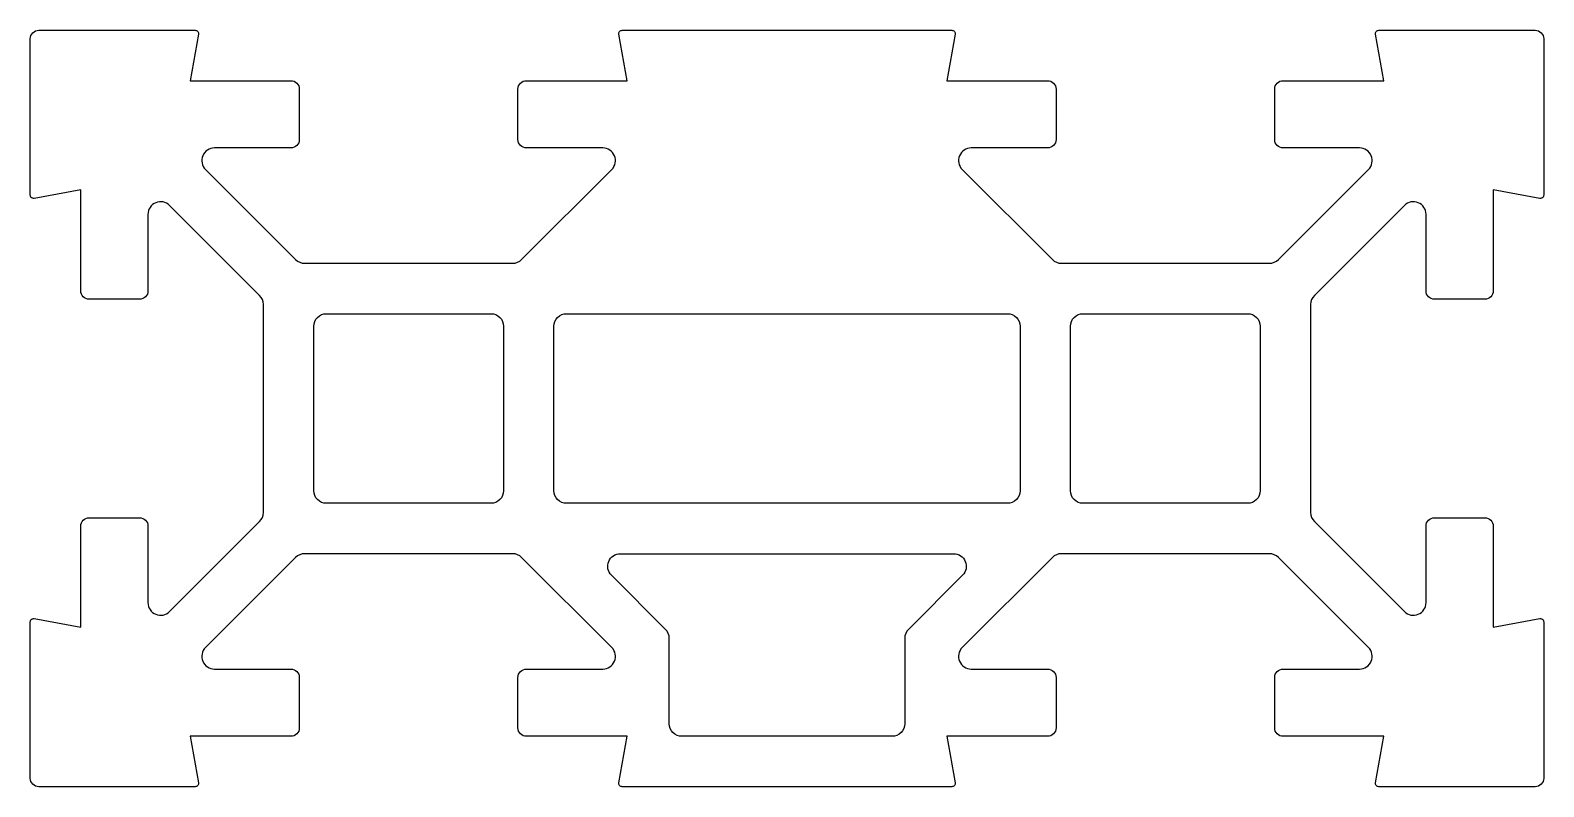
# Model space of a CAD drawing. Extents: x 107.1 to 197.1, y 195.7 to 240.7.
import ezdxf

# ---------------------------------------------------------------- set-up
doc = ezdxf.new("R2010")
doc.units = 0
doc.layers.get('0').update_dxf_attribs({"linetype": 'CONTINUOUS'})

msp = doc.modelspace()

# ---------------------------------------------------------------- linework, layer by layer
for points in [[(107.066, 196.209), (107.066, 205.512, -0.463455), (107.299, 205.709), (110.066, 205.209), (110.066, 211.209, -0.414214), (110.566, 211.709), (113.566, 211.709, -0.414214), (114.066, 211.209), (114.066, 206.66, 0.668179), (115.346, 206.129), (120.706, 211.489, 0.198912), (120.926, 212.02), (120.926, 218.209), (120.926, 224.398, 0.198912), (120.706, 224.929), (115.346, 230.289, 0.668179), (114.066, 229.758), (114.066, 225.209, -0.414214), (113.566, 224.709), (110.566, 224.709, -0.414214), (110.066, 225.209), (110.066, 231.209), (107.299, 230.709, -0.463455), (107.066, 230.906), (107.066, 240.209, -0.414214), (107.566, 240.709), (116.869, 240.709, -0.463455), (117.066, 240.476), (116.566, 237.709), (122.566, 237.709, -0.414214), (123.066, 237.209), (123.066, 234.209, -0.414214), (122.566, 233.709), (118.017, 233.709, 0.668179), (117.486, 232.429), (122.846, 227.069, 0.198912), (123.377, 226.849), (129.566, 226.849), (135.755, 226.849, 0.198912), (136.286, 227.069), (141.646, 232.429, 0.668179), (141.115, 233.709), (136.566, 233.709, -0.414214), (136.066, 234.209), (136.066, 237.209, -0.414214), (136.566, 237.709), (142.566, 237.709), (142.066, 240.476, -0.463455), (142.263, 240.709), (161.869, 240.709, -0.463455), (162.066, 240.476), (161.566, 237.709), (167.566, 237.709, -0.414214), (168.066, 237.209), (168.066, 234.209, -0.414214), (167.566, 233.709), (163.017, 233.709, 0.668179), (162.486, 232.429), (167.846, 227.069, 0.198912), (168.377, 226.849), (174.566, 226.849), (180.755, 226.849, 0.198912), (181.286, 227.069), (186.646, 232.429, 0.668179), (186.115, 233.709), (181.566, 233.709, -0.414214), (181.066, 234.209), (181.066, 237.209, -0.414214), (181.566, 237.709), (187.566, 237.709), (187.066, 240.476, -0.463455), (187.263, 240.709), (196.566, 240.709, -0.414214), (197.066, 240.209), (197.066, 230.906, -0.463455), (196.833, 230.709), (194.066, 231.209), (194.066, 225.209, -0.414214), (193.566, 224.709), (190.566, 224.709, -0.414214), (190.066, 225.209), (190.066, 229.758, 0.668179), (188.786, 230.289), (183.426, 224.929, 0.198912), (183.206, 224.398), (183.206, 218.209), (183.206, 212.02, 0.198912), (183.426, 211.489), (188.786, 206.129, 0.668179), (190.066, 206.66), (190.066, 211.209, -0.414214), (190.566, 211.709), (193.566, 211.709, -0.414214), (194.066, 211.209), (194.066, 205.209), (196.833, 205.709, -0.463455), (197.066, 205.512), (197.066, 196.209, -0.414214), (196.566, 195.709), (187.263, 195.709, -0.463455), (187.066, 195.942), (187.566, 198.709), (181.566, 198.709, -0.414214), (181.066, 199.209), (181.066, 202.209, -0.414214), (181.566, 202.709), (186.115, 202.709, 0.668179), (186.646, 203.989), (181.286, 209.349, 0.198912), (180.755, 209.569), (174.566, 209.569), (168.377, 209.569, 0.198912), (167.846, 209.349), (162.486, 203.989, 0.668179), (163.017, 202.709), (167.566, 202.709, -0.414214), (168.066, 202.209), (168.066, 199.209, -0.414214), (167.566, 198.709), (161.566, 198.709), (162.066, 195.942, -0.463455), (161.869, 195.709), (142.263, 195.709, -0.463455), (142.066, 195.942), (142.566, 198.709), (136.566, 198.709, -0.414214), (136.066, 199.209), (136.066, 202.209, -0.414214), (136.566, 202.709), (141.115, 202.709, 0.668179), (141.646, 203.989), (136.286, 209.349, 0.198912), (135.755, 209.569), (129.566, 209.569), (123.377, 209.569, 0.198912), (122.846, 209.349), (117.486, 203.989, 0.668179), (118.017, 202.709), (122.566, 202.709, -0.414214), (123.066, 202.209), (123.066, 199.209, -0.414214), (122.566, 198.709), (116.566, 198.709), (117.066, 195.942, -0.463455), (116.869, 195.709), (107.566, 195.709, -0.414214)], [(123.926, 223.099, -0.414214), (124.676, 223.849), (129.566, 223.849), (134.456, 223.849, -0.414214), (135.206, 223.099), (135.206, 218.209), (135.206, 213.319, -0.414214), (134.456, 212.569), (129.566, 212.569), (124.676, 212.569, -0.414214), (123.926, 213.319), (123.926, 218.209)], [(138.956, 212.569, -0.414214), (138.206, 213.319), (138.206, 218.209), (138.206, 223.099, -0.414214), (138.956, 223.849), (165.176, 223.849, -0.414214), (165.926, 223.099), (165.926, 218.209), (165.926, 213.319, -0.414214), (165.176, 212.569)], [(179.456, 212.569), (174.566, 212.569), (169.676, 212.569, -0.414214), (168.926, 213.319), (168.926, 218.209), (168.926, 223.099, -0.414214), (169.676, 223.849), (174.566, 223.849), (179.456, 223.849, -0.414214), (180.206, 223.099), (180.206, 218.209), (180.206, 213.319, -0.414214)], [(145.066, 199.459), (145.066, 204.538, 0.198912), (144.846, 205.069), (141.626, 208.289, -0.668179), (142.157, 209.569), (161.975, 209.569, -0.668179), (162.506, 208.289), (159.286, 205.069, 0.198912), (159.066, 204.538), (159.066, 199.459, -0.414214), (158.316, 198.709), (145.816, 198.709, -0.414214)]]:
    msp.add_lwpolyline(points, format="xyb", close=True)

doc.saveas('drawing.dxf')
